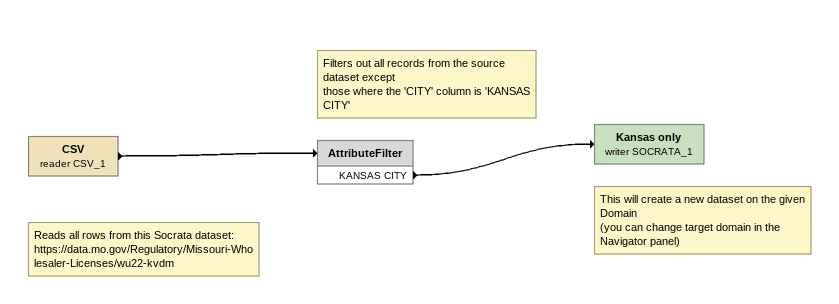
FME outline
Note: Reads all rows from this Socrata dataset: / https://data.mo.gov/Regulatory/Missouri-Wholesaler-Licenses/wu22-kvdm
CSV (reader CSV_1)
    -> AttributeFilter
Note: Filters out all records from the source dataset except / those where the 'CITY' column is 'KANSAS CITY'
AttributeFilter
    KANSAS CITY -> Kansas only (writer SOCRATA_1)
Note: This will create a new dataset on the given Domain / (you can change target domain in the Navigator panel)
Kansas only (writer SOCRATA_1)
